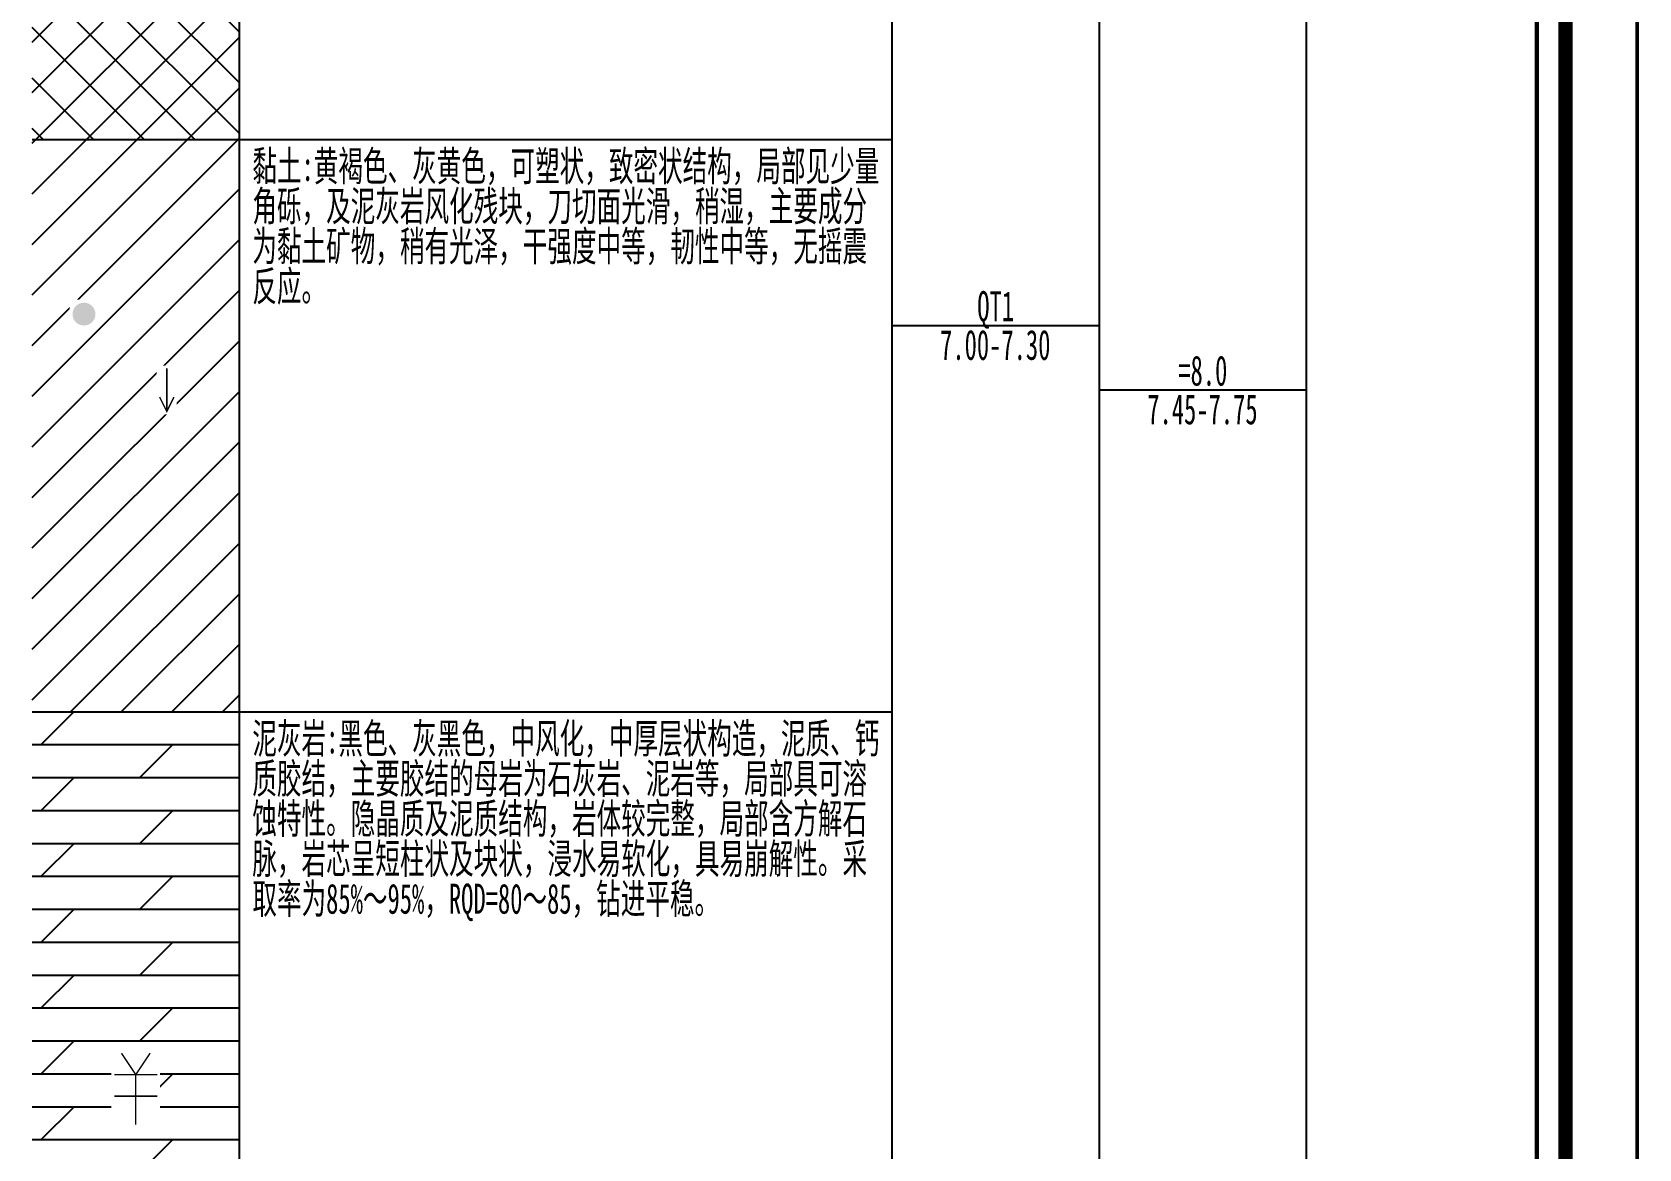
# Model space of a CAD drawing. Header units: millimetres. Extents: x 1264 to 9491, y 619 to 916.
# Drawn here: x 8265.6 to 8377.9, y 689.4 to 767.4 of the extents above; entities that cross this region are included whole.
import ezdxf

# ---------------------------------------------------------------- set-up
doc = ezdxf.new("R2010")
doc.units = ezdxf.units.MM
doc.layers.add('GICAD_QUYANG', color=7, linetype='Continuous')
doc.styles.add('成果图表体', font='simfang.ttf', dxfattribs={"width": 0.6, "height": 2.1})

# ---------------------------------------------------------------- blocks, each defined once
blk = doc.blocks.new('gkqy1.dwg', base_point=(0.8, 0))
blk.add_wipeout([(-0.2, -0.2), (1.8, -0.2), (1.8, 1.8), (-0.2, 1.8)])
at = {"layer": 'GICAD_QUYANG'}
h = blk.add_hatch(color=7, dxfattribs=at)
edge = h.paths.add_edge_path()
edge.add_arc((0.8, 0.8), 0.8, 0, 360)
blk = doc.blocks.new('FH_ZHONG.dwg', base_point=(0, 0.03))
blk.add_wipeout([(-1.7, -2.67), (1.7, -2.67), (1.7, 2.73), (-1.7, 2.73)])
at = {"color": 7, "const_width": 0.1}
for points in [[(-1, 2.53), (0, 1.03), (1, 2.53)], [(-1.5, 1.03), (1.5, 1.03)], [(0, 1.03), (0, -2.47)], [(-1.5, -0.47), (1.5, -0.47)]]:
    blk.add_lwpolyline(points, dxfattribs=at)
blk = doc.blocks.new('zztSLbg.dwg', base_point=(0.5, 1.5))
blk.add_wipeout([(-0.2, -0.2), (1.2, -0.2), (1.2, 3.2), (-0.2, 3.2)])
at = {"color": 7, "const_width": 0.1}
for points in [[(0.5, 3), (0.5, 0)], [(0, 1), (0.5, 0), (1, 1)]]:
    blk.add_lwpolyline(points, dxfattribs=at)
blk = doc.blocks.new('柱状图图框模板-(昇龙标准).dwg31', base_point=(27, 229))
for points, const_width in [([(0, 0), (210, 0), (210, 297), (0, 297)], 0.25), ([(25, 5), (205, 5), (205, 292), (25, 292)], 1), ([(27, 265), (203, 265), (203, 17), (27, 17)], 0.3)]:
    blk.add_lwpolyline(points, close=True, dxfattribs=dict(const_width=const_width))

msp = doc.modelspace()

# ---------------------------------------------------------------- hatches: boundary and pattern name
at = {"linetype": 'Continuous'}
h = msp.add_hatch(dxfattribs=at)
h.set_pattern_fill('GKSTT', scale=0.5, style=0, pattern_type=2)
h.set_pattern_definition([(45, (0, 0), (-1.76776695, 1.76776695), []), (135, (0, 0), (-1.76776695, -1.76776695), [])])
h.paths.add_polyline_path([(8265.57, 759.89), (8280.05, 759.89), (8280.05, 819.89), (8265.57, 819.89)])
h = msp.add_hatch(dxfattribs=at)
h.set_pattern_fill('GKNXT', scale=0.5, style=0, pattern_type=2)
h.set_pattern_definition([(45, (0, 0), (-1.76776695, 1.76776695), [])])
h.paths.add_polyline_path([(8265.57, 719.89), (8280.05, 719.89), (8280.05, 759.89), (8265.57, 759.89)])
h = msp.add_hatch(dxfattribs=at)
h.set_pattern_fill('GKNHY1', scale=0.5, style=0, pattern_type=2)
h.set_pattern_definition([(0, (0, 0), (0, 2.3), []), (45, (0, 0), (4e-16, 4.5999997), [3.252691, -6.5053825])])
h.paths.add_polyline_path([(8265.57, 667.19), (8280.05, 667.19), (8280.05, 719.89), (8265.57, 719.89)])

# ---------------------------------------------------------------- linework, layer by layer
at = {"color": 0}
for points in [[(8280.05, 635.89), (8280.05, 819.89)], [(8280.05, 635.89), (8280.05, 819.89)], [(8280.05, 759.89), (8280.05, 819.89)], [(8325.68, 635.89), (8325.68, 819.89)], [(8325.68, 759.89), (8325.68, 819.89)], [(8325.68, 635.89), (8325.68, 819.89)], [(8340.17, 635.89), (8340.17, 819.89)], [(8340.17, 635.89), (8340.17, 819.89)], [(8354.65, 635.89), (8354.65, 819.89)], [(8354.65, 635.89), (8354.65, 819.89)], [(8370.75, 635.89), (8370.75, 819.89)], [(8280.05, 759.89), (8325.68, 759.89)], [(8280.05, 759.89), (8325.68, 759.89)], [(8280.05, 719.89), (8280.05, 759.89)], [(8325.68, 719.89), (8325.68, 759.89)], [(8325.68, 746.89), (8340.17, 746.89)], [(8340.17, 742.39), (8354.65, 742.39)], [(8280.05, 719.89), (8325.68, 719.89)], [(8280.05, 719.89), (8325.68, 719.89)], [(8280.05, 667.19), (8280.05, 719.89)], [(8325.68, 667.19), (8325.68, 719.89)]]:
    msp.add_lwpolyline(points, dxfattribs=at)
at = {"color": 7, "flags": 128}
for points in [[(8265.57, 759.89), (8280.05, 759.89)], [(8265.57, 719.89), (8280.05, 719.89)]]:
    msp.add_lwpolyline(points, dxfattribs=at)

# ---------------------------------------------------------------- texts
at = {"color": 0, "style": '成果图表体', "width": 0.6}
for s, p in [('QT1', (8331.63, 747.19)), ('7.00-7.30', (8329.03, 744.49)), ('=8.0', (8345.68, 742.69)), ('7.45-7.75', (8343.51, 739.99))]:
    msp.add_text(s, height=2.1, dxfattribs=at).set_placement(p)
at = {"color": 0, "char_height": 2.1, "width": 43.8045, "attachment_point": 1, "line_spacing_factor": 0.8, "style": '成果图表体'}
for s, insert in [('\\A1;黏土:黄褐色、灰黄色，可塑状，致密状结构，局部见少量角砾，及泥灰岩风化残块，刀切面光滑，稍湿，主要成分为黏土矿物，稍有光泽，干强度中等，韧性中等，无摇震反应。', (8280.96, 759.09)), ('\\A1;泥灰岩:黑色、灰黑色，中风化，中厚层状构造，泥质、钙质胶结，主要胶结的母岩为石灰岩、泥岩等，局部具可溶蚀特性。隐晶质及泥质结构，岩体较完整，局部含方解石脉，岩芯呈短柱状及块状，浸水易软化，具易崩解性。采取率为85%～95%，RQD=80～85，钻进平稳。', (8280.96, 719.09))]:
    msp.add_mtext(s, dxfattribs=dict(at, insert=insert))

# ---------------------------------------------------------------- next in the draw order: block references
for name, p in [('gkqy1.dwg', (8269.19, 746.89)), ('zztSLbg.dwg', (8274.98, 742.39)), ('FH_ZHONG.dwg', (8272.81, 693.54))]:
    msp.add_blockref(name, p)

# ---------------------------------------------------------------- next in the draw order: block references
msp.add_blockref('柱状图图框模板-(昇龙标准).dwg31', (8194.75, 847.89))

doc.saveas('drawing.dxf')
